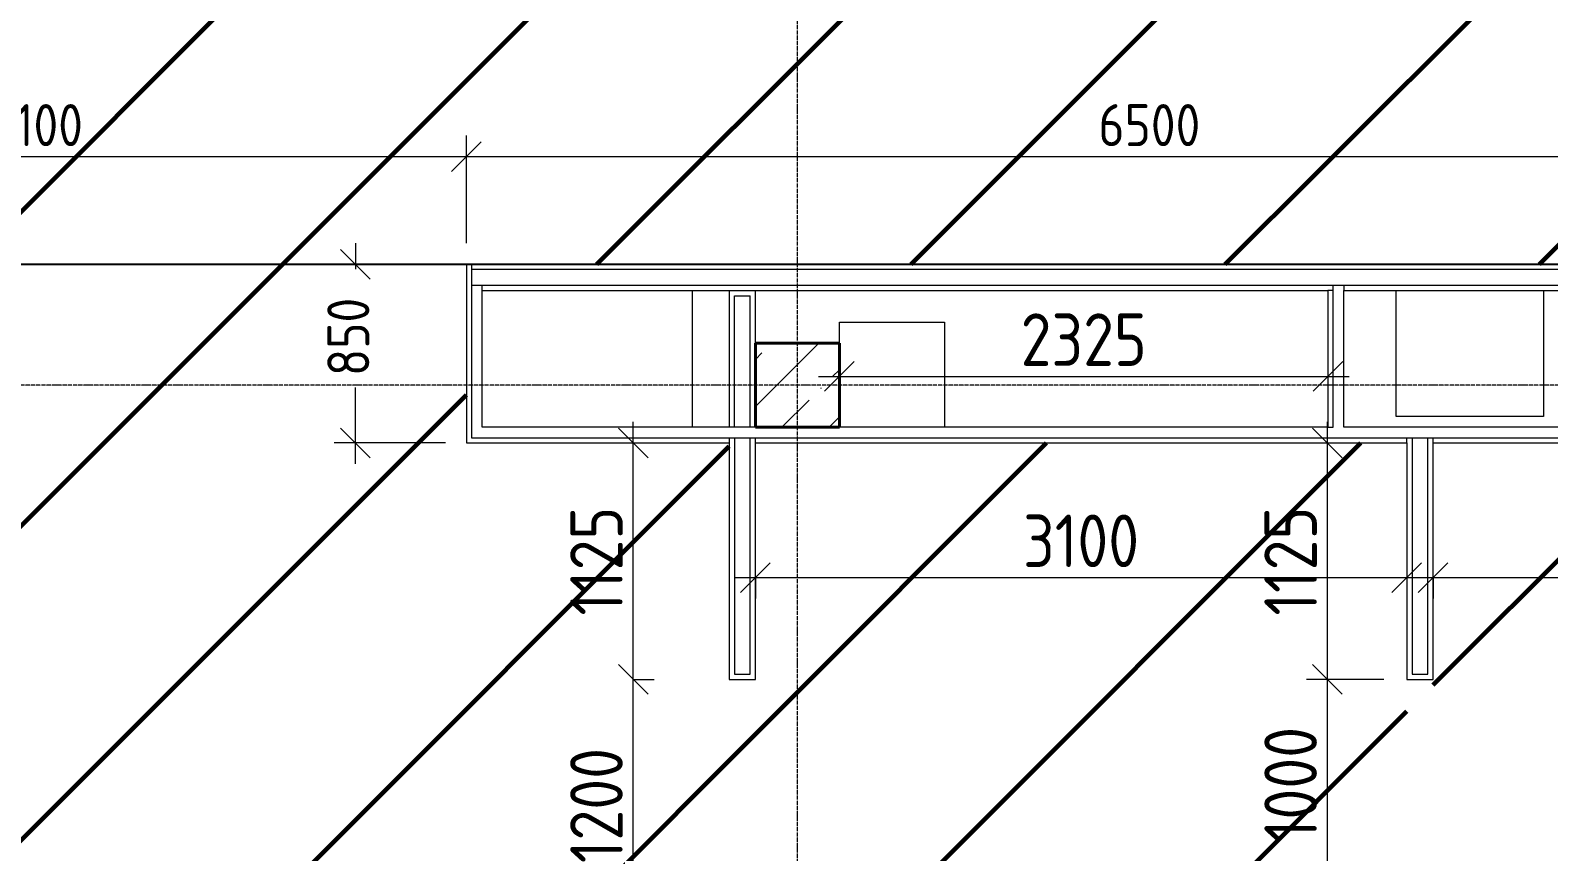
# Model space of a CAD drawing. Header units: millimetres. Extents: x -56773 to 323062, y -262288 to 76460.
# Drawn here: x 42159 to 49384, y -153812 to -149905 of the extents above; entities that cross this region are included whole.
import ezdxf

# ---------------------------------------------------------------- set-up
doc = ezdxf.new("R2010")
doc.units = ezdxf.units.MM
doc.linetypes.add('ADSK_Линия сетки', pattern=[25, 20, -2.5, 0, -2.5])
for name, color, linetype, lineweight in [('1.1)Стяжка керамзит  2 этаж', 5, 'Continuous', 60), ('Несущие колонны', 7, 'Continuous', 18), ('Оси', 7, 'Continuous', 9), ('Перекрытие', 7, 'Continuous', 18), ('Размеры', 7, 'Continuous', 9), ('Стены внутренние', 7, 'Continuous', 18), ('Стены штриховка', 7, 'Continuous', 9)]:
    doc.layers.add(name, color=color, linetype=linetype, lineweight=lineweight)
doc.styles.add('GOST Common_2', font='', dxfattribs={"width": 0.9, "height": 250})
doc.styles.add('GOST Common_3', font='', dxfattribs={"width": 0.9, "height": 200})
doc.styles.get('GOST Common_2').set_extended_font_data('GOST Common')
doc.styles.get('GOST Common_3').set_extended_font_data('GOST Common')
doc.dimstyles.new('ADSK_Основной_2_0', dxfattribs={"dimscale": 304.8, "dimtxt": 201.142999, "dimasz": 0.463911, "dimexe": 0.328084, "dimexo": 0.328084, "dimgap": 0.164042, "dimtad": 1, "dimdec": 3, "dimrnd": 0.001, "dimdsep": 46, "dimtxsty": 'GOST Common_3', "dimblk1": 'OBLIQUE', "dimblk2": 'OBLIQUE', "dimsah": 1, "dimcen": 0.09, "dimdle": 0.328084, "dimazin": 2, "dimtfac": 1, "dimtdec": 4, "dimtix": 1, "dimtmove": 0, "dimatfit": 3, "dimfxl": 1, "dimtvp": 1, "dimtolj": 1, "dimtzin": 0, "dimlwd": 20, "dimlwe": 20, "dimarcsym": 2})
doc.dimstyles.new('ADSK_Основной_2_0_2', dxfattribs={"dimscale": 304.8, "dimtxt": 201.142999, "dimasz": 0.463911, "dimexe": 0.328084, "dimexo": 0.328084, "dimgap": 0.164042, "dimtad": 1, "dimdec": 3, "dimrnd": 0.001, "dimdsep": 46, "dimtxsty": 'GOST Common_3', "dimblk1": 'OBLIQUE', "dimblk2": 'OBLIQUE', "dimsah": 1, "dimcen": 0.09, "dimdle": 0.328084, "dimazin": 2, "dimtfac": 1, "dimtdec": 4, "dimtix": 1, "dimtmove": 0, "dimatfit": 3, "dimfxl": 1, "dimtvp": 1, "dimtolj": 1, "dimtzin": 0, "dimlwd": 20, "dimlwe": 20, "dimarcsym": 2})
doc.dimstyles.new('ADSK_Основной_2_0_3', dxfattribs={"dimscale": 304.8, "dimtxt": 201.142999, "dimasz": 0.463911, "dimexe": 0.328084, "dimexo": 0.328084, "dimgap": 0.164042, "dimtad": 1, "dimdec": 3, "dimrnd": 0.001, "dimdsep": 46, "dimtxsty": 'GOST Common_2', "dimblk1": 'OBLIQUE', "dimblk2": 'OBLIQUE', "dimsah": 1, "dimcen": 0.09, "dimdle": 0.328084, "dimazin": 2, "dimtfac": 1, "dimtdec": 4, "dimtix": 1, "dimtmove": 0, "dimatfit": 3, "dimfxl": 1, "dimtvp": 1, "dimtolj": 1, "dimtzin": 0, "dimlwd": 20, "dimlwe": 20, "dimarcsym": 2})

# ---------------------------------------------------------------- blocks, each defined once
blk = doc.blocks.new('ADSK_КолоннаЖБ_Прямоугольная - 400x400 мм-1807143-Кладочный план 3-го этажа')
at = {"layer": 'Несущие колонны', "lineweight": 40}
for p, q in [((-200, 200), (200, 200)), ((-200, -200), (-200, 200)), ((200, 200), (200, -200)), ((200, -200), (-200, -200))]:
    blk.add_line(p, q, dxfattribs=at)
blk = doc.blocks.new('_Oblique')
at = {"color": 0, "linetype": 'ByBlock', "lineweight": -2}
blk.add_line((-0.5, -0.5), (0.5, 0.5), dxfattribs=at)
blk = doc.blocks.new('*D5681')
at = {"layer": 'Defpoints', "color": 0, "transparency": 16777216}
for p in [(44234.4, -150505.9), (40134.4, -151017.8), (44234.4, -151017.8)]:
    blk.add_point(p, dxfattribs=at)
at = {"layer": 'Размеры', "color": 0, "lineweight": 20, "transparency": 16777216}
for p, q in [((40134.4, -150917.8), (40134.4, -150405.9)), ((44234.4, -150917.8), (44234.4, -150405.9)), ((40034.4, -150505.9), (44334.4, -150505.9))]:
    blk.add_line(p, q, dxfattribs=at)
at = {"layer": 'Размеры', "color": 0, "lineweight": 20, "transparency": 16777216, "xscale": 141.4, "yscale": 141.4, "zscale": 141.4, "rotation": 180}
blk.add_blockref('_Oblique', (40134.4, -150505.9), dxfattribs=at)
at = {"layer": 'Размеры', "color": 0, "lineweight": 20, "transparency": 16777216, "xscale": 141.4, "yscale": 141.4, "zscale": 141.4}
blk.add_blockref('_Oblique', (44234.4, -150505.9), dxfattribs=at)
at = {"layer": 'Размеры', "color": 0, "lineweight": 9, "transparency": 16777216, "insert": (42184.4, -150355.9), "char_height": 200, "width": 580.928, "attachment_point": 5, "style": 'GOST Common_3'}
blk.add_mtext('\\A1;4100', dxfattribs=at)
blk = doc.blocks.new('*D5682')
at = {"layer": 'Defpoints', "color": 0, "transparency": 16777216}
for p in [(50734.4, -150406), (50734.4, -150505.9), (44234.4, -151017.8)]:
    blk.add_point(p, dxfattribs=at)
at = {"layer": 'Размеры', "color": 0, "lineweight": 20, "transparency": 16777216}
for p, q in [((44234.4, -150917.8), (44234.4, -150405.9)), ((44134.4, -150505.9), (50834.4, -150505.9)), ((50734.4, -150506), (50734.4, -150605.9))]:
    blk.add_line(p, q, dxfattribs=at)
at = {"layer": 'Размеры', "color": 0, "lineweight": 20, "transparency": 16777216, "xscale": 141.4, "yscale": 141.4, "zscale": 141.4, "rotation": 180}
blk.add_blockref('_Oblique', (44234.4, -150505.9), dxfattribs=at)
at = {"layer": 'Размеры', "color": 0, "lineweight": 20, "transparency": 16777216, "xscale": 141.4, "yscale": 141.4, "zscale": 141.4}
blk.add_blockref('_Oblique', (50734.4, -150505.9), dxfattribs=at)
at = {"layer": 'Размеры', "color": 0, "lineweight": 9, "transparency": 16777216, "insert": (47484.4, -150355.9), "char_height": 200, "width": 605.475, "attachment_point": 5, "style": 'GOST Common_3'}
blk.add_mtext('\\A1;6500', dxfattribs=at)
blk = doc.blocks.new('*D5449')
at = {"layer": 'Defpoints', "color": 0, "transparency": 16777216}
for p in [(50609.4, -151867.8), (48834.4, -152408.6), (50609.4, -152508.6)]:
    blk.add_point(p, dxfattribs=at)
at = {"layer": 'Размеры', "color": 0, "lineweight": 20, "transparency": 16777216}
for p, q in [((50609.4, -151967.8), (50609.4, -152608.6)), ((48734.4, -152508.6), (50709.4, -152508.6)), ((48834.4, -152508.6), (48834.4, -152608.6))]:
    blk.add_line(p, q, dxfattribs=at)
at = {"layer": 'Размеры', "color": 0, "lineweight": 20, "transparency": 16777216, "xscale": 141.4, "yscale": 141.4, "zscale": 141.4, "rotation": 180}
blk.add_blockref('_Oblique', (48834.4, -152508.6), dxfattribs=at)
at = {"layer": 'Размеры', "color": 0, "lineweight": 20, "transparency": 16777216, "xscale": 141.4, "yscale": 141.4, "zscale": 141.4}
blk.add_blockref('_Oblique', (50609.4, -152508.6), dxfattribs=at)
at = {"layer": 'Размеры', "color": 0, "lineweight": 9, "transparency": 16777216, "insert": (49721.9, -152358.6), "char_height": 200, "width": 560.473, "attachment_point": 5, "style": 'GOST Common_3'}
blk.add_mtext('\\A1;1775', dxfattribs=at)
blk = doc.blocks.new('*D5453')
at = {"layer": 'Defpoints', "color": 0, "transparency": 16777216}
for p in [(48331.5, -152992.8), (48699.4, -152992.8), (48699.4, -153992.8)]:
    blk.add_point(p, dxfattribs=at)
at = {"layer": 'Размеры', "color": 0, "lineweight": 20, "transparency": 16777216}
for p, q in [((48331.5, -154092.8), (48331.5, -152892.8)), ((48599.4, -152992.8), (48231.5, -152992.8)), ((48599.4, -153992.8), (48231.5, -153992.8))]:
    blk.add_line(p, q, dxfattribs=at)
at = {"layer": 'Размеры', "color": 0, "lineweight": 20, "transparency": 16777216, "xscale": 141.4, "yscale": 141.4, "zscale": 141.4}
for p, rotation in [((48331.5, -152992.8), 90), ((48331.5, -153992.8), 270)]:
    blk.add_blockref('_Oblique', p, dxfattribs=dict(at, rotation=rotation))
at = {"layer": 'Размеры', "color": 0, "lineweight": 9, "transparency": 16777216, "insert": (48156.5, -153492.8), "char_height": 250, "width": 560.473, "attachment_point": 5, "rotation": 90, "style": 'GOST Common_2'}
blk.add_mtext('\\A1;1000', dxfattribs=at)
blk = doc.blocks.new('*D5454')
at = {"layer": 'Defpoints', "color": 0, "transparency": 16777216}
for p in [(48231.5, -151867.8), (48331.5, -151867.8), (48699.4, -152992.8)]:
    blk.add_point(p, dxfattribs=at)
at = {"layer": 'Размеры', "color": 0, "lineweight": 20, "transparency": 16777216}
for p, q in [((48331.5, -153092.8), (48331.5, -151767.8)), ((48331.5, -151867.8), (48431.5, -151867.8)), ((48599.4, -152992.8), (48231.5, -152992.8))]:
    blk.add_line(p, q, dxfattribs=at)
at = {"layer": 'Размеры', "color": 0, "lineweight": 20, "transparency": 16777216, "xscale": 141.4, "yscale": 141.4, "zscale": 141.4}
for p, rotation in [((48331.5, -151867.8), 90), ((48331.5, -152992.8), 270)]:
    blk.add_blockref('_Oblique', p, dxfattribs=dict(at, rotation=rotation))
at = {"layer": 'Размеры', "color": 0, "lineweight": 9, "transparency": 16777216, "insert": (48156.5, -152430.3), "char_height": 250, "width": 515.472, "attachment_point": 5, "rotation": 90, "style": 'GOST Common_2'}
blk.add_mtext('\\A1;1125', dxfattribs=at)
blk = doc.blocks.new('*D5455')
at = {"layer": 'Defpoints', "color": 0, "transparency": 16777216}
for p in [(46009.4, -151451.5), (48334.4, -151451.5), (48334.4, -151551.5)]:
    blk.add_point(p, dxfattribs=at)
at = {"layer": 'Размеры', "color": 0, "lineweight": 20, "transparency": 16777216}
for p, q in [((45909.4, -151551.5), (48434.4, -151551.5)), ((46009.4, -151551.5), (46009.4, -151651.5)), ((48334.4, -151551.5), (48334.4, -151651.5))]:
    blk.add_line(p, q, dxfattribs=at)
at = {"layer": 'Размеры', "color": 0, "lineweight": 20, "transparency": 16777216, "xscale": 141.4, "yscale": 141.4, "zscale": 141.4, "rotation": 180}
blk.add_blockref('_Oblique', (46009.4, -151551.5), dxfattribs=at)
at = {"layer": 'Размеры', "color": 0, "lineweight": 20, "transparency": 16777216, "xscale": 141.4, "yscale": 141.4, "zscale": 141.4}
blk.add_blockref('_Oblique', (48334.4, -151551.5), dxfattribs=at)
at = {"layer": 'Размеры', "color": 0, "lineweight": 9, "transparency": 16777216, "insert": (47171.9, -151376.5), "char_height": 250, "width": 605.475, "attachment_point": 5, "style": 'GOST Common_2'}
blk.add_mtext('\\A1;2325', dxfattribs=at)
blk = doc.blocks.new('*D5456')
at = {"layer": 'Defpoints', "color": 0, "transparency": 16777216}
for p in [(45609.4, -152408.6), (48709.4, -152408.6), (48709.4, -152508.6)]:
    blk.add_point(p, dxfattribs=at)
at = {"layer": 'Размеры', "color": 0, "lineweight": 20, "transparency": 16777216}
for p, q in [((45509.4, -152508.6), (48809.4, -152508.6)), ((45609.4, -152508.6), (45609.4, -152608.6)), ((48709.4, -152508.6), (48709.4, -152608.6))]:
    blk.add_line(p, q, dxfattribs=at)
at = {"layer": 'Размеры', "color": 0, "lineweight": 20, "transparency": 16777216, "xscale": 141.4, "yscale": 141.4, "zscale": 141.4, "rotation": 180}
blk.add_blockref('_Oblique', (45609.4, -152508.6), dxfattribs=at)
at = {"layer": 'Размеры', "color": 0, "lineweight": 20, "transparency": 16777216, "xscale": 141.4, "yscale": 141.4, "zscale": 141.4}
blk.add_blockref('_Oblique', (48709.4, -152508.6), dxfattribs=at)
at = {"layer": 'Размеры', "color": 0, "lineweight": 9, "transparency": 16777216, "insert": (47159.4, -152333.6), "char_height": 250, "width": 560.473, "attachment_point": 5, "style": 'GOST Common_2'}
blk.add_mtext('\\A1;3100', dxfattribs=at)
blk = doc.blocks.new('*D5458')
at = {"layer": 'Defpoints', "color": 0, "transparency": 16777216}
for p in [(44928.2, -152992.8), (45028.2, -152992.8), (44928.2, -154192.8)]:
    blk.add_point(p, dxfattribs=at)
at = {"layer": 'Размеры', "color": 0, "lineweight": 20, "transparency": 16777216}
for p, q in [((45028.2, -154292.8), (45028.2, -152892.8)), ((45028.2, -152992.8), (45128.2, -152992.8)), ((45028.2, -154192.8), (45128.2, -154192.8))]:
    blk.add_line(p, q, dxfattribs=at)
at = {"layer": 'Размеры', "color": 0, "lineweight": 20, "transparency": 16777216, "xscale": 141.4, "yscale": 141.4, "zscale": 141.4}
for p, rotation in [((45028.2, -152992.8), 90), ((45028.2, -154192.8), 270)]:
    blk.add_blockref('_Oblique', p, dxfattribs=dict(at, rotation=rotation))
at = {"layer": 'Размеры', "color": 0, "lineweight": 9, "transparency": 16777216, "insert": (44853.2, -153592.8), "char_height": 250, "width": 560.473, "attachment_point": 5, "rotation": 90, "style": 'GOST Common_2'}
blk.add_mtext('\\A1;1200', dxfattribs=at)
blk = doc.blocks.new('*D5459')
at = {"layer": 'Defpoints', "color": 0, "transparency": 16777216}
for p in [(44928.2, -151867.8), (45028.2, -151867.8), (44928.2, -152992.8)]:
    blk.add_point(p, dxfattribs=at)
at = {"layer": 'Размеры', "color": 0, "lineweight": 20, "transparency": 16777216}
for p, q in [((45028.2, -153092.8), (45028.2, -151767.8)), ((45028.2, -151867.8), (45128.2, -151867.8)), ((45028.2, -152992.8), (45128.2, -152992.8))]:
    blk.add_line(p, q, dxfattribs=at)
at = {"layer": 'Размеры', "color": 0, "lineweight": 20, "transparency": 16777216, "xscale": 141.4, "yscale": 141.4, "zscale": 141.4}
for p, rotation in [((45028.2, -151867.8), 90), ((45028.2, -152992.8), 270)]:
    blk.add_blockref('_Oblique', p, dxfattribs=dict(at, rotation=rotation))
at = {"layer": 'Размеры', "color": 0, "lineweight": 9, "transparency": 16777216, "insert": (44853.2, -152430.3), "char_height": 250, "width": 515.472, "attachment_point": 5, "rotation": 90, "style": 'GOST Common_2'}
blk.add_mtext('\\A1;1125', dxfattribs=at)
blk = doc.blocks.new('*D5464')
at = {"layer": 'Defpoints', "color": 0, "transparency": 16777216}
for p in [(44234.4, -151017.8), (43705.8, -151867.8), (44234.4, -151867.8)]:
    blk.add_point(p, dxfattribs=at)
at = {"layer": 'Размеры', "color": 0, "lineweight": 20, "transparency": 16777216}
for p, q in [((43705.8, -150917.8), (43705.8, -151041.1)), ((44134.4, -151017.8), (43605.8, -151017.8)), ((43705.8, -151967.8), (43705.8, -151604)), ((44134.4, -151867.8), (43605.8, -151867.8))]:
    blk.add_line(p, q, dxfattribs=at)
at = {"layer": 'Размеры', "color": 0, "lineweight": 20, "transparency": 16777216, "xscale": 141.4, "yscale": 141.4, "zscale": 141.4}
for p, rotation in [((43705.8, -151017.8), 90), ((43705.8, -151867.8), 270)]:
    blk.add_blockref('_Oblique', p, dxfattribs=dict(at, rotation=rotation))
at = {"layer": 'Размеры', "color": 0, "lineweight": 9, "transparency": 16777216, "insert": (43572.5, -151549.6), "char_height": 200, "width": 454.106, "attachment_point": 1, "rotation": 90, "line_spacing_factor": 1.022761, "style": 'GOST Common_3'}
blk.add_mtext('\\A1;850', dxfattribs=at)

msp = doc.modelspace()

# ---------------------------------------------------------------- hatches: boundary and pattern name
at = {"layer": '1.1)Стяжка керамзит  2 этаж', "transparency": 33554687}
h = msp.add_hatch(dxfattribs=at)
h.set_pattern_fill('ANSI31', color=5, scale=333)
h.paths.add_polyline_path([(61559.3615, -148542.7816), (61559.3615, -147767.7816), (60034.3615, -147767.7816), (60034.3615, -147642.7816), (60209.3615, -147642.7816), (60209.3615, -146917.7816), (61559.3615, -146917.7816), (61559.3615, -146392.7816), (61559.3615, -144742.7816), (61559.3615, -141392.7816), (61409.3615, -141392.7816), (61409.3615, -141242.7816), (60809.3615, -141242.7816), (59159.3615, -141242.7816), (58309.3615, -141242.7816), (58309.3615, -145317.7816), (58184.3615, -145317.7816), (58184.3615, -141242.7816), (58009.3615, -141242.7816), (56359.3615, -141242.7816), (55809.3615, -141242.7816), (55809.3615, -141392.7816), (55484.3615, -141392.7816), (55484.3615, -144892.7816), (55359.3615, -144892.7816), (55359.3615, -141242.7816), (54809.3615, -141242.7816), (53159.3615, -141242.7816), (52159.3615, -141242.7816), (52159.3615, -146917.7816), (53059.3615, -146917.7816), (53059.3615, -147642.7816), (53184.3615, -147642.7816), (53184.3615, -147767.7816), (51934.3615, -147767.7816), (51934.3615, -147642.7816), (52034.3615, -147642.7816), (52034.3615, -141242.7816), (50359.3615, -141242.7816), (49709.3615, -141242.7816), (49709.3615, -146917.7816), (50784.3615, -146917.7816), (50784.3615, -147642.7816), (50884.3615, -147642.7816), (50884.3615, -147767.7816), (50234.3615, -147767.7816), (50234.3615, -147992.7816), (48296.5102, -147992.7816), (48296.5102, -151017.7816), (50734.3615, -151017.7816), (50734.3615, -151142.7816), (51934.3615, -151142.7816), (51934.3615, -151017.7816), (53159.3615, -151017.7816), (53159.3615, -151142.7816), (54359.3615, -151142.7816), (54359.3615, -151017.7816), (57334.3615, -151017.7816), (57334.3615, -154417.7816), (57509.3615, -154417.7816), (57509.3615, -154542.7816), (58709.3615, -154542.7816), (58709.3615, -154417.7816), (61559.3615, -154417.7816), (61559.3615, -153992.7816), (61559.3615, -152342.7816), (61559.3615, -151792.7816), (61409.3615, -151792.7816), (61409.3615, -151392.7816), (61559.3615, -151392.7816), (61559.3615, -150192.7816)])
h.paths.add_polyline_path([(54384.3615, -147767.7816), (54384.3615, -147642.7816), (54509.3615, -147642.7816), (54509.3615, -146917.7816), (55359.3615, -146917.7816), (55359.3615, -145892.7816), (55484.3615, -145892.7816), (55484.3615, -146917.7816), (56484.3615, -146917.7816), (56484.3615, -147642.7816), (56609.3615, -147642.7816), (56609.3615, -147767.7816)], flags=16)
h.paths.add_polyline_path([(54409.3615, -147742.7816), (54409.3615, -147667.7816), (54534.3615, -147667.7816), (54534.3615, -146942.7816), (55384.3615, -146942.7816), (55384.3615, -145917.7816), (55459.3615, -145917.7816), (55459.3615, -146942.7816), (56459.3615, -146942.7816), (56459.3615, -147667.7816), (56584.3615, -147667.7816), (56584.3615, -147742.7816)], flags=0)
h.paths.add_polyline_path([(54584.3615, -147642.7816), (54584.3615, -146992.7816), (56409.3615, -146992.7816), (56409.3615, -147642.7816)], flags=0)
h.paths.add_polyline_path([(55409.3615, -147392.7816), (55409.3615, -146992.7816), (55809.3615, -146992.7816), (55809.3615, -147392.7816)], flags=0)
h.paths.add_polyline_path([(57809.3615, -147767.7816), (57809.3615, -147642.7816), (58184.3615, -147642.7816), (58184.3615, -146317.7816), (58309.3615, -146317.7816), (58309.3615, -147642.7816), (58834.3615, -147642.7816), (58834.3615, -147767.7816)], flags=16)
h.paths.add_polyline_path([(57834.3615, -147742.7816), (57834.3615, -147667.7816), (58209.3615, -147667.7816), (58209.3615, -146342.7816), (58284.3615, -146342.7816), (58284.3615, -147667.7816), (58809.3615, -147667.7816), (58809.3615, -147742.7816)], flags=0)
h.paths.add_polyline_path([(61868.8804, -153248.025), (61868.8804, -152694.4535), (61493.8804, -152694.4535), (61493.8804, -153248.025)], flags=9)
h.paths.add_polyline_path([(61868.8804, -153605.2125), (61868.8804, -153073.0696), (61493.8804, -153073.0696), (61493.8804, -153605.2125)], flags=9)
h.paths.add_polyline_path([(61868.8804, -149448.025), (61868.8804, -148894.4535), (61493.8804, -148894.4535), (61493.8804, -149448.025)], flags=9)
h.paths.add_polyline_path([(61868.8804, -149805.2125), (61868.8804, -149273.0696), (61493.8804, -149273.0696), (61493.8804, -149805.2125)], flags=9)
h.paths.add_polyline_path([(61868.8804, -145648.025), (61868.8804, -145094.4535), (61493.8804, -145094.4535), (61493.8804, -145648.025)], flags=9)
h.paths.add_polyline_path([(61868.8804, -146005.2125), (61868.8804, -145473.0696), (61493.8804, -145473.0696), (61493.8804, -146005.2125)], flags=9)
h = msp.add_hatch(dxfattribs=at)
h.set_pattern_fill('ANSI31', color=5, scale=333)
h.paths.add_polyline_path([(48296.5102, -147720.3127), (45809.3615, -147720.3127), (45809.3615, -147867.7816), (46759.3615, -147867.7816), (46759.3615, -147992.7816), (45809.3615, -147992.7816), (44684.3615, -147992.7816), (44684.3615, -147792.7816), (45609.3615, -147792.7816), (45609.3615, -147720.3127), (42209.3615, -147720.3127), (42209.3615, -147792.7816), (43134.3615, -147792.7816), (43134.3615, -147992.7816), (42009.3615, -147992.7816), (41109.3615, -147992.7816), (41109.3615, -147867.7816), (41734.3615, -147867.7816), (41734.3615, -147720.3127), (40034.3615, -147720.3127), (40034.3615, -147867.7816), (40209.3615, -147867.7816), (40209.3615, -147992.7816), (39816.8666, -147992.7816), (39816.8666, -151017.7816), (40134.3615, -151017.7816), (40134.3615, -152392.7816), (40009.3615, -152392.7816), (40009.3615, -153592.7816), (40134.3615, -153592.7816), (40134.3615, -157542.7816), (45484.3615, -157542.7816), (45484.3615, -154192.7816), (45609.3615, -154192.7816), (45609.3615, -152992.7816), (45484.3615, -152992.7816), (45484.3615, -151867.7816), (44234.3615, -151867.7816), (44234.3615, -151017.7816), (48296.5102, -151017.7816)])
h = msp.add_hatch(dxfattribs=at)
h.set_pattern_fill('ANSI31', color=5, scale=333)
h.paths.add_polyline_path([(48709.3615, -151867.7816), (45609.3615, -151867.7816), (45609.3615, -157392.7816), (46009.3615, -157392.7816), (46009.3615, -157542.7816), (48709.3615, -157542.7816)], flags=17)
h = msp.add_hatch(dxfattribs=at)
h.set_pattern_fill('ANSI31', color=5, scale=333)
h.paths.add_polyline_path([(52334.3615, -151867.7816), (48834.3615, -151867.7816), (48834.3615, -157542.7816), (49409.3615, -157542.7816), (49409.3615, -157392.7816), (49809.3615, -157392.7816), (49809.3615, -157542.7816), (52334.3615, -157542.7816)])
h.paths.add_polyline_path([(51154.1182, -157851.3005), (51707.6896, -157851.3005), (51707.6896, -157476.3005), (51154.1182, -157476.3005)], flags=9)
h.paths.add_polyline_path([(50796.9307, -157851.3005), (51329.0735, -157851.3005), (51329.0735, -157476.3005), (50796.9307, -157476.3005)], flags=9)
at = {"layer": 'Несущие колонны', "lineweight": 9}
h = msp.add_hatch(dxfattribs=at)
h.set_pattern_fill('FP_1', color=256, style=0, pattern_type=2)
h.set_pattern_definition([(45, (9.36, -150597.75), (-224.5064, 224.5064), []), (45, (233.87, -150597.75), (-224.5064, 224.5064), [396.875, -79.375, 3.353, -76.022])])
h.paths.add_polyline_path([(46009.3615, -151792.7816), (46009.3615, -151392.7816), (45609.3615, -151392.7816), (45609.3615, -151792.7816)])

# ---------------------------------------------------------------- linework, layer by layer
msp.add_lwpolyline([(26534.3615, -151017.7816), (61559.3615, -151017.7816), (61559.3615, -157542.7816), (26534.3615, -157542.7816)], close=True)
for p, q in [((46009.3615, -151392.7816), (45609.3615, -151392.7816)), ((45609.3615, -151392.7816), (45609.3615, -151792.7816)), ((46009.3615, -151792.7816), (46009.3615, -151392.7816)), ((45609.3615, -151792.7816), (46009.3615, -151792.7816))]:
    msp.add_line(p, q, dxfattribs=at)
at = {"layer": 'Оси', "linetype": 'ADSK_Линия сетки', "lineweight": 5}
for p, q in [((45809.3615, -161571.6329), (45809.3615, -140570.3055)), ((62587.9153, -151592.7816), (-25230.7352, -151592.7816))]:
    msp.add_line(p, q, dxfattribs=at)
at = {"layer": 'Перекрытие'}
for p, q in [((45309.3615, -151142.7816), (45309.3615, -151792.7816)), ((48659.3615, -151742.7816), (48659.3615, -151142.7816)), ((49359.3615, -151142.7816), (49359.3615, -151742.7816)), ((46009.3615, -151392.7816), (46009.3615, -151292.7816)), ((46009.3615, -151292.7816), (46509.3615, -151292.7816)), ((46509.3615, -151292.7816), (46509.3615, -151792.7816)), ((49359.3615, -151742.7816), (48659.3615, -151742.7816))]:
    msp.add_line(p, q, dxfattribs=at)
at = {"layer": 'Стены внутренние', "lineweight": 5}
for p, q in [((50734.3615, -151017.7816), (44234.3615, -151017.7816)), ((44234.3615, -151017.7816), (44234.3615, -151867.7816)), ((44309.3615, -151142.7816), (48334.3615, -151142.7816)), ((44309.3615, -151792.7816), (44309.3615, -151142.7816)), ((45484.3615, -151142.7816), (45484.3615, -151792.7816)), ((45609.3615, -151792.7816), (45609.3615, -151142.7816)), ((48334.3615, -151142.7816), (48334.3615, -151792.7816)), ((48409.3615, -151142.7816), (50534.3615, -151142.7816)), ((48409.3615, -151792.7816), (48409.3615, -151142.7816)), ((45484.3615, -151792.7816), (44309.3615, -151792.7816)), ((48334.3615, -151792.7816), (45609.3615, -151792.7816)), ((50534.3615, -151792.7816), (48409.3615, -151792.7816)), ((44234.3615, -151867.7816), (45484.3615, -151867.7816)), ((45484.3615, -151867.7816), (45484.3615, -152992.7816)), ((45609.3615, -152992.7816), (45609.3615, -151867.7816)), ((45609.3615, -151867.7816), (48709.3615, -151867.7816)), ((48709.3615, -151867.7816), (48709.3615, -152992.7816)), ((48834.3615, -152992.7816), (48834.3615, -151867.7816)), ((48834.3615, -151867.7816), (50609.3615, -151867.7816)), ((45484.3615, -152992.7816), (45609.3615, -152992.7816)), ((48709.3615, -152992.7816), (48834.3615, -152992.7816))]:
    msp.add_line(p, q, dxfattribs=at)
at = {"layer": 'Стены штриховка', "lineweight": 9}
for p, q in [((44259.3615, -151017.7816), (44259.3615, -151842.7816)), ((50709.3615, -151042.7816), (44259.3615, -151042.7816)), ((44259.3615, -151117.7816), (50709.3615, -151117.7816)), ((44309.3615, -151142.7816), (44309.3615, -151117.7816)), ((48359.3615, -151142.7816), (48334.3615, -151142.7816)), ((48359.3615, -151792.7816), (48359.3615, -151117.7816)), ((48409.3615, -151117.7816), (48409.3615, -151142.7816)), ((45509.3615, -151792.7816), (45509.3615, -151167.7816)), ((45509.3615, -151167.7816), (45584.3615, -151167.7816)), ((45584.3615, -151792.7816), (45584.3615, -151167.7816)), ((45609.3615, -151792.7816), (45484.3615, -151792.7816)), ((48334.3615, -151792.7816), (48359.3615, -151792.7816)), ((44259.3615, -151842.7816), (50584.3615, -151842.7816)), ((45484.3615, -151842.7816), (45484.3615, -151867.7816)), ((45509.3615, -151842.7816), (45509.3615, -152967.7816)), ((45584.3615, -152967.7816), (45584.3615, -151842.7816)), ((45609.3615, -151867.7816), (45609.3615, -151842.7816)), ((48709.3615, -151867.7816), (48709.3615, -151842.7816)), ((48734.3615, -151842.7816), (48734.3615, -152967.7816)), ((48809.3615, -151867.7816), (48809.3615, -151842.7816)), ((48809.3615, -152967.7816), (48809.3615, -151867.7816)), ((48834.3615, -151867.7816), (48834.3615, -151842.7816)), ((45509.3615, -152967.7816), (45584.3615, -152967.7816)), ((48734.3615, -152967.7816), (48809.3615, -152967.7816))]:
    msp.add_line(p, q, dxfattribs=at)

# ---------------------------------------------------------------- block references
at = {"layer": 'Несущие колонны', "lineweight": 40, "rotation": 89.9999999999999}
msp.add_blockref('ADSK_КолоннаЖБ_Прямоугольная - 400x400 мм-1807143-Кладочный план 3-го этажа', (45809.3615, -151592.7816), dxfattribs=at)

# ---------------------------------------------------------------- dimensions: what is measured, and where the dimension line sits
at = {"layer": 'Размеры', "lineweight": 9}
for base, p1, p2, dimstyle, override, picture, middle in [((44234.3615, -150505.9371), (40134.3615, -151017.7816), (44234.3615, -151017.7816), 'ADSK_Основной_2_0_2', {"dimpost": '<>', "dimfxl": 4100}, '*D5681', (42184.3615, -150355.9371)), ((50734.3615, -150505.9371), (44234.3615, -151017.7816), (50734.3615, -150405.9522), 'ADSK_Основной_2_0_2', {"dimpost": '<>', "dimfxl": 6528.731523}, '*D5682', (47484.3615, -150355.9371)), ((48334.3615, -151551.524), (46009.3615, -151451.5391), (48334.3615, -151451.5391), 'ADSK_Основной_2_0_3', {"dimpost": '<>', "dimfxl": 2325}, '*D5455', (47171.8615, -151376.524)), ((50609.3615, -152508.5831), (48834.3615, -152408.5983), (50609.3615, -151867.7816), 'ADSK_Основной_2_0_2', {"dimpost": '<>', "dimfxl": 1855.561269}, '*D5449', (49721.8615, -152358.5831)), ((48709.3615, -152508.5831), (45609.3615, -152408.5983), (48709.3615, -152408.5983), 'ADSK_Основной_2_0_3', {"dimpost": '<>', "dimfxl": 3100}, '*D5456', (47159.3615, -152333.5831))]:
    dim = msp.add_linear_dim(base=base, p1=p1, p2=p2, dimstyle=dimstyle, override=override, dxfattribs=at)
    dim.commit()
    dim.dimension.update_dxf_attribs({"geometry": picture, "text_midpoint": middle})
dim = msp.add_linear_dim(base=(43705.8136, -151867.7816), p1=(44234.3615, -151017.7816), p2=(44234.3615, -151867.7816), angle=90, dimstyle='ADSK_Основной_2_0', override={"dimpost": '<>', "dimfxl": 850}, dxfattribs=at)
dim.commit()
dim.dimension.update_dxf_attribs({"geometry": '*D5464', "text_midpoint": (43705.8136, -151322.5777), "dimtype": 160, "text_rotation": 90})
for base, p1, p2, override, picture, middle in [((45028.1544, -151867.7816), (44928.1695, -152992.7816), (44928.1695, -151867.7816), {"dimpost": '<>', "dimfxl": 1125}, '*D5459', (44853.1544, -152430.2816)), ((48331.4778, -151867.7816), (48699.3615, -152992.7816), (48231.4929, -151867.7816), {"dimpost": '<>', "dimfxl": 1218.411288}, '*D5454', (48156.4778, -152430.2816)), ((45028.1544, -152992.7816), (44928.1695, -154192.7816), (44928.1695, -152992.7816), {"dimpost": '<>', "dimfxl": 1200}, '*D5458', (44853.1544, -153592.7816)), ((48331.4778, -152992.7816), (48699.3615, -153992.7816), (48699.3615, -152992.7816), {"dimpost": '<>', "dimfxl": 1000}, '*D5453', (48156.4778, -153492.7816))]:
    dim = msp.add_linear_dim(base=base, p1=p1, p2=p2, angle=90, dimstyle='ADSK_Основной_2_0_3', override=override, dxfattribs=at)
    dim.commit()
    dim.dimension.update_dxf_attribs({"geometry": picture, "text_midpoint": middle})

doc.saveas('drawing.dxf')
